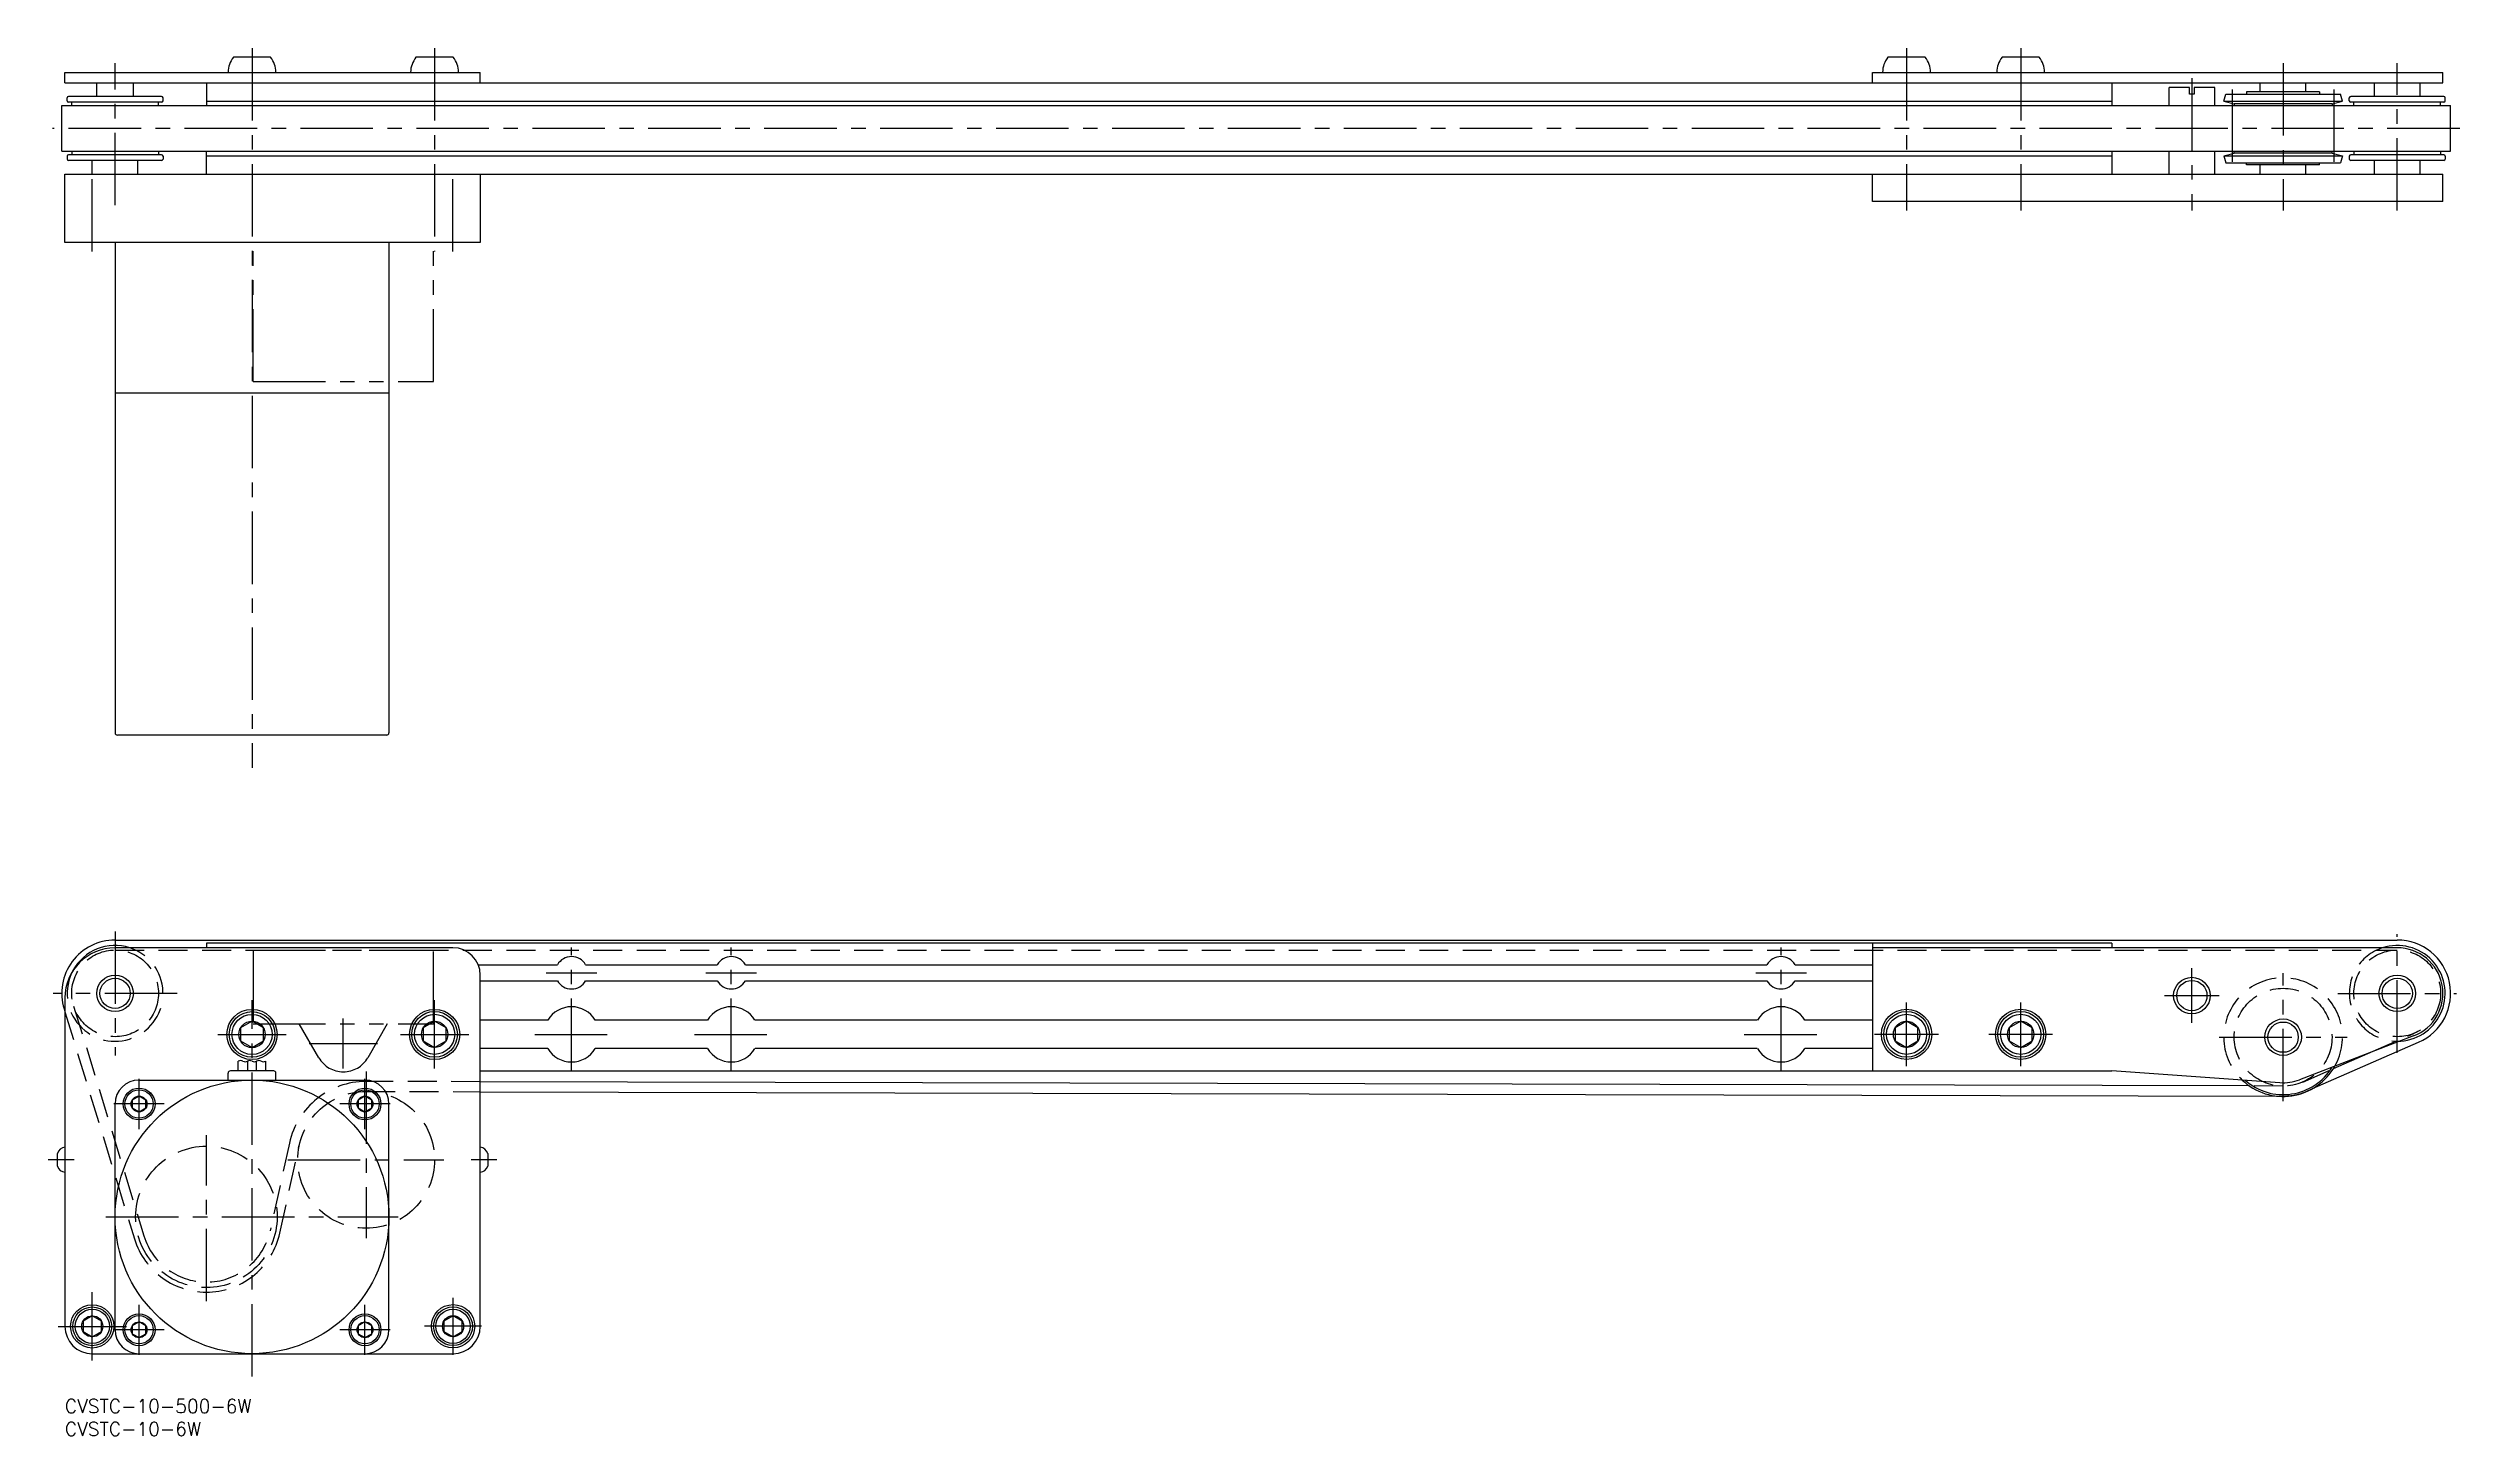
# Model space of a CAD drawing. Extents: x -4 to 525, y -8 to 296.
import ezdxf

# ---------------------------------------------------------------- set-up
doc = ezdxf.new("R2010")
doc.units = 0
doc.header["$LTSCALE"] = 0.5
for name, pattern in [('CENTER', [50.8, 31.75, -6.35, 6.35, -6.35]), ('DASHED', [19.05, 12.7, -6.35]), ('PHANTOM', [63.5, 31.75, -6.35, 6.35, -6.35, 6.35, -6.35])]:
    doc.linetypes.add(name, pattern=pattern)
for name, color, linetype in [('MSM_CENTER', 1, 'CENTER'), ('MSM_CONTINUOUS', 7, 'CONTINUOUS'), ('MSM_DASHED', 4, 'DASHED'), ('MSM_IMAGINARY', 6, 'PHANTOM'), ('MSM_NARROW', 5, 'CONTINUOUS'), ('MSM_PART_NUMBER', 7, 'CONTINUOUS')]:
    doc.layers.add(name, color=color, linetype=linetype)
doc.styles.get("Standard").update_dxf_attribs({"font": 'txt.shx', "height": 3, "bigfont": 'bigfont.shx'})

# ---------------------------------------------------------------- blocks, each defined once
blk = doc.blocks.new('*U15')
at = {"layer": 'MSM_PART_NUMBER'}
blk.add_text('CVSTC-10-500-6W', height=3, dxfattribs=at).set_placement((0, -3))
blk = doc.blocks.new('*U16')
at = {"layer": 'MSM_PART_NUMBER'}
blk.add_text('CVSTC-10-6W', height=3, dxfattribs=at).set_placement((0, -8))

msp = doc.modelspace()

# ---------------------------------------------------------------- linework, layer by layer
at = {"layer": 'MSM_CENTER'}
for p, q in [((41, 296.23), (41, 138.45)), ((81, 296.23), (81, 251.63)), ((403.5, 296.23), (403.5, 260.63)), ((428.5, 296.23), (428.5, 260.63)), ((11, 261.8), (11, 292.93)), ((486, 292.93), (486, 260.63)), ((511, 260.63), (511, 292.93)), ((466, 289.63), (466, 260.63)), ((474.86, 287.17), (474.86, 270.08)), ((497.14, 287.17), (497.14, 270.08)), ((524.7, 278.63), (-2.7, 278.63)), ((6, 251.63), (6, 270.63)), ((85, 251.63), (85, 270.63)), ((11, 102.6), (11, 75.4)), ((511, 76), (511, 102)), ((111, 71.97), (111, 99.07)), ((146, 71.97), (146, 99.07)), ((376, 71.97), (376, 99.07)), ((105.45, 93.52), (116.55, 93.52)), ((140.45, 93.52), (151.55, 93.52)), ((370.45, 93.52), (381.55, 93.52)), ((466, 82.52), (466, 94.52)), ((486, 65.34), (486, 93.4)), ((24.6, 89), (-2.6, 89)), ((41, 5), (41, 87.52)), ((81, 72.52), (81, 87.52)), ((403.5, 73.02), (403.5, 87.02)), ((428.5, 73.02), (428.5, 87.02)), ((460, 88.52), (472, 88.52)), ((498, 89), (524, 89)), ((33.5, 80), (48.5, 80)), ((61, 72.5), (61, 83.5)), ((73.5, 80), (88.5, 80)), ((102.95, 80.02), (119.05, 80.02)), ((137.95, 80.02), (154.05, 80.02)), ((367.95, 80.02), (384.05, 80.02)), ((410.5, 80.02), (396.5, 80.02)), ((435.5, 80.02), (421.5, 80.02)), ((472, 79.4), (500, 79.4)), ((53.5, 78), (68.5, 78)), ((16.25, 59.25), (16.25, 70.25)), ((65.75, 59.25), (65.75, 70.25)), ((66, 71.88), (66, 35.32)), ((21.75, 64.75), (10.75, 64.75)), ((71.25, 64.75), (60.25, 64.75)), ((31, 21.5), (31, 57.91)), ((2, 52.52), (-3.65, 52.52)), ((48.83, 52.5), (83, 52.5)), ((94.65, 52.52), (89, 52.52)), ((9, 40), (73, 40)), ((6, 8.5), (6, 23.5)), ((85.04, 9.77), (85.04, 22.27)), ((-1.5, 16), (13.5, 16)), ((16.25, 9.75), (16.25, 20.75)), ((65.75, 9.75), (65.75, 20.75)), ((91.29, 16.02), (78.79, 16.02)), ((21.75, 15.25), (10.75, 15.25)), ((71.25, 15.25), (60.25, 15.25))]:
    msp.add_line(p, q, dxfattribs=at)
at = {"layer": 'MSM_CONTINUOUS'}
for p, q in [((0, 290.93), (91, 290.93)), ((0, 288.63), (0, 290.93)), ((45.08, 294.23), (36.92, 294.23)), ((85.08, 294.23), (76.92, 294.23)), ((91, 288.63), (91, 290.93)), ((396, 290.93), (521, 290.93)), ((396, 288.63), (396, 290.93)), ((407.58, 294.23), (399.42, 294.23)), ((432.58, 294.23), (424.42, 294.23)), ((521, 288.63), (521, 290.93)), ((0, 288.63), (521, 288.63)), ((0.5, 284.68), (0.5, 285.33)), ((21.2, 285.63), (0.8, 285.63)), ((7, 285.63), (7, 288.63)), ((15, 285.63), (15, 288.63)), ((21.5, 284.68), (21.5, 285.33)), ((31, 288.63), (31, 283.63)), ((448.5, 288.63), (448.5, 283.63)), ((465.5, 287.63), (461, 287.63)), ((461, 283.63), (461, 287.63)), ((465.5, 286.13), (465.5, 287.63)), ((466.5, 286.13), (465.5, 286.13)), ((471, 287.63), (466.5, 287.63)), ((466.5, 287.63), (466.5, 286.13)), ((471, 283.63), (471, 287.63)), ((473, 284.63), (473.41, 286.17)), ((473.41, 286.17), (498.59, 286.17)), ((494, 286.63), (478, 286.63)), ((478, 286.63), (478, 286.17)), ((481, 286.63), (481, 288.63)), ((491, 286.63), (491, 288.63)), ((494, 286.63), (494, 286.17)), ((499, 284.63), (498.59, 286.17)), ((500.5, 284.68), (500.5, 285.33)), ((521.2, 285.63), (500.8, 285.63)), ((506, 285.63), (506, 288.63)), ((516, 285.63), (516, 288.63)), ((521.5, 284.68), (521.5, 285.33)), ((-0.7, 283.63), (522.7, 283.63)), ((-0.7, 273.63), (-0.7, 283.63)), ((21.2, 284.38), (0.8, 284.38)), ((1.5, 283.63), (1.5, 284.38)), ((20.5, 283.63), (20.5, 284.38)), ((31, 284.63), (448.5, 284.63)), ((473, 284.63), (475.28, 284.02)), ((473, 284.63), (499, 284.63)), ((496.73, 284.02), (475.28, 284.02)), ((475.28, 284.02), (475.28, 283.63)), ((496.73, 284.02), (499, 284.63)), ((496.73, 284.02), (496.73, 283.63)), ((521.2, 284.38), (500.8, 284.38)), ((501.5, 283.63), (501.5, 284.38)), ((520.5, 283.63), (520.5, 284.38)), ((522.7, 273.63), (522.7, 283.63)), ((-0.7, 273.63), (522.7, 273.63)), ((0.5, 272.58), (0.5, 271.93)), ((21.2, 272.88), (0.8, 272.88)), ((21.2, 271.63), (0.8, 271.63)), ((1.5, 273.63), (1.5, 272.88)), ((6, 268.63), (6, 271.63)), ((16, 268.63), (16, 271.63)), ((20.5, 273.63), (20.5, 272.88)), ((21.5, 272.58), (21.5, 271.93)), ((31, 268.63), (31, 273.63)), ((31, 272.63), (448.5, 272.63)), ((448.5, 273.63), (448.5, 268.63)), ((461, 268.63), (461, 273.63)), ((471, 268.63), (471, 273.63)), ((473, 272.63), (475.28, 273.24)), ((473, 272.63), (473.41, 271.08)), ((473, 272.63), (499, 272.63)), ((473.41, 271.08), (498.59, 271.08)), ((475.28, 273.24), (475.28, 273.63)), ((496.73, 273.24), (475.28, 273.24)), ((478, 270.63), (478, 271.08)), ((494, 270.63), (478, 270.63)), ((481, 268.63), (481, 270.63)), ((491, 268.63), (491, 270.63)), ((494, 270.63), (494, 271.08)), ((496.73, 273.24), (496.73, 273.63)), ((496.73, 273.24), (499, 272.63)), ((499, 272.63), (498.59, 271.08)), ((500.5, 272.58), (500.5, 271.93)), ((521.2, 272.88), (500.8, 272.88)), ((521.2, 271.63), (500.8, 271.63)), ((501.5, 273.63), (501.5, 272.88)), ((506, 268.63), (506, 271.63)), ((516, 268.63), (516, 271.63)), ((520.5, 273.63), (520.5, 272.88)), ((521.5, 272.58), (521.5, 271.93)), ((0, 268.63), (521, 268.63)), ((0, 253.63), (0, 268.63)), ((91, 268.63), (91, 253.63)), ((396, 262.63), (396, 268.63)), ((521, 262.63), (521, 268.63)), ((521, 262.63), (396, 262.63)), ((91, 253.63), (0, 253.63)), ((11, 253.63), (11, 146.13)), ((71, 253.63), (71, 146.13)), ((71, 220.63), (11, 220.63)), ((70.5, 145.63), (11.5, 145.63)), ((11, 100.7), (511, 100.7)), ((85, 99), (11, 99)), ((448.5, 100.02), (31, 100.02)), ((31, 100.02), (31, 99)), ((90.56, 95.27), (107.91, 95.27)), ((114.09, 95.27), (142.91, 95.27)), ((149.09, 95.27), (372.91, 95.27)), ((379.09, 95.27), (396, 95.27)), ((396, 100.02), (396, 72)), ((511, 99), (396, 99)), ((448.5, 100.02), (448.5, 99)), ((91, 16), (91, 93)), ((91, 91.77), (107.91, 91.77)), ((114.09, 91.77), (142.91, 91.77)), ((149.09, 91.77), (372.91, 91.77)), ((379.09, 91.77), (396, 91.77)), ((-0.19, 85.58), (0, 84.96)), ((0, 88), (0, 16)), ((41, 82.89), (38.5, 81.44)), ((38.5, 81.44), (38.5, 78.56)), ((43.5, 81.44), (41, 82.89)), ((43.5, 78.56), (43.5, 81.44)), ((81, 82.9), (78.5, 81.46)), ((78.5, 81.46), (78.5, 78.57)), ((83.5, 81.46), (81, 82.9)), ((83.5, 78.57), (83.5, 81.46)), ((105.8, 83.12), (91, 83.12)), ((140.8, 83.12), (116.2, 83.12)), ((370.8, 83.12), (151.2, 83.12)), ((396, 83.12), (381.2, 83.12)), ((403.5, 82.9), (401, 81.46)), ((401, 81.46), (401, 78.57)), ((406, 81.46), (403.5, 82.9)), ((406, 78.57), (406, 81.46)), ((428.5, 82.9), (426, 81.46)), ((426, 81.46), (426, 78.57)), ((431, 81.46), (428.5, 82.9)), ((431, 78.57), (431, 81.46)), ((514.58, 79.66), (489.58, 70.06)), ((38, 72), (38, 74.13)), ((38.5, 78.56), (41, 77.11)), ((40, 74.13), (40, 72)), ((41, 77.11), (43.5, 78.56)), ((42, 72), (42, 74.13)), ((44, 72), (44, 74.13)), ((78.5, 78.57), (81, 77.13)), ((81, 77.13), (83.5, 78.57)), ((105.8, 76.92), (91, 76.92)), ((140.8, 76.92), (116.2, 76.92)), ((370.8, 76.92), (151.2, 76.92)), ((396, 76.92), (381.2, 76.92)), ((401, 78.57), (403.5, 77.13)), ((403.5, 77.13), (406, 78.57)), ((426, 78.57), (428.5, 77.13)), ((428.5, 77.13), (431, 78.57)), ((492.46, 68.12), (515.69, 78.28)), ((497.03, 72.52), (504.59, 75.83)), ((16.25, 70), (65.75, 70)), ((35.75, 70), (35.75, 71.5)), ((45.75, 72), (36.25, 72)), ((46.25, 70), (46.25, 71.5)), ((91, 72), (448.5, 72)), ((478.62, 68.7), (91, 69.64)), ((485.3, 69.42), (448.5, 72)), ((11, 15.25), (11, 64.75)), ((16.25, 66.48), (14.75, 65.61)), ((14.75, 65.61), (14.75, 63.88)), ((14.75, 63.88), (16.25, 63.02)), ((17.75, 65.61), (16.25, 66.48)), ((16.25, 63.02), (17.75, 63.88)), ((17.75, 63.88), (17.75, 65.61)), ((65.75, 66.48), (64.25, 65.61)), ((64.25, 65.61), (64.25, 63.88)), ((64.25, 63.88), (65.75, 63.02)), ((67.25, 65.61), (65.75, 66.48)), ((65.75, 63.02), (67.25, 63.88)), ((67.25, 63.88), (67.25, 65.61)), ((71, 15.25), (71, 64.75)), ((91, 67.44), (484.57, 66.48)), ((-1.65, 51.12), (-1.65, 53.92)), ((92.65, 53.92), (92.65, 51.12)), ((6, 18.31), (4, 17.15)), ((4, 17.15), (4, 14.85)), ((8, 17.15), (6, 18.31)), ((8, 14.85), (8, 17.15)), ((16.25, 16.98), (14.75, 16.12)), ((14.75, 16.12), (14.75, 14.39)), ((17.75, 16.12), (16.25, 16.98)), ((17.75, 14.39), (17.75, 16.12)), ((65.75, 16.98), (64.25, 16.12)), ((64.25, 16.12), (64.25, 14.39)), ((67.25, 16.12), (65.75, 16.98)), ((67.25, 14.39), (67.25, 16.12)), ((85.04, 18.33), (83.04, 17.17)), ((83.04, 17.17), (83.04, 14.86)), ((87.04, 17.17), (85.04, 18.33)), ((87.04, 14.86), (87.04, 17.17)), ((4, 14.85), (6, 13.69)), ((6, 13.69), (8, 14.85)), ((14.75, 14.39), (16.25, 13.52)), ((16.25, 13.52), (17.75, 14.39)), ((64.25, 14.39), (65.75, 13.52)), ((65.75, 13.52), (67.25, 14.39)), ((83.04, 14.86), (85.04, 13.71)), ((85.04, 13.71), (87.04, 14.86)), ((6, 10), (85, 10))]:
    msp.add_line(p, q, dxfattribs=at)
for centre, radius in [((11, 89), 3.32), ((466, 88.52), 3.32), ((511, 89), 3.32), ((41, 80), 5.5), ((41, 80), 5), ((81, 80), 5.5), ((81, 80.02), 5), ((403.5, 80.02), 5.5), ((403.5, 80.02), 5), ((428.5, 80.02), 5.5), ((428.5, 80.02), 5), ((41, 80), 4.4), ((41, 80), 2.89), ((81, 80.02), 4.4), ((81, 80.02), 2.89), ((403.5, 80.02), 4.4), ((403.5, 80.02), 2.89), ((428.5, 80.02), 4.4), ((428.5, 80.02), 2.89), ((486, 79.4), 3.32), ((41, 40), 30), ((16.25, 64.75), 3.5), ((16.25, 64.75), 3.1), ((16.25, 64.75), 1.73), ((65.75, 64.75), 3.5), ((65.75, 64.75), 3.1), ((65.75, 64.75), 1.73), ((6, 16), 4.75), ((6, 16), 4.25), ((6, 16), 3.75), ((6, 16), 2.31), ((16.25, 15.25), 3.5), ((16.25, 15.25), 3.1), ((16.25, 15.25), 1.73), ((65.75, 15.25), 3.5), ((65.75, 15.25), 3.1), ((65.75, 15.25), 1.73), ((85.04, 16.02), 4.75), ((85.04, 16.02), 4.25), ((85.04, 16.02), 3.75), ((85.04, 16.02), 2.31)]:
    msp.add_circle(centre, radius, dxfattribs=at)
for centre, radius, start, end in [((41, 290.93), 5.25, 141.0552, 180), ((41, 290.93), 5.25, 0, 38.9448), ((81, 290.93), 5.25, 141.0552, 180), ((81, 290.93), 5.25, 0, 38.9448), ((403.5, 290.93), 5.25, 141.0552, 180), ((403.5, 290.93), 5.25, 0, 38.9448), ((428.5, 290.93), 5.25, 141.0552, 180), ((428.5, 290.93), 5.25, 0, 38.9448), ((0.8, 285.33), 0.3, 90, 180), ((21.2, 285.33), 0.3, 0, 90), ((500.8, 285.33), 0.3, 90, 180), ((521.2, 285.33), 0.3, 0, 90), ((0.8, 284.68), 0.3, 180, 270), ((21.2, 284.68), 0.3, 270, 0), ((500.8, 284.68), 0.3, 180, 270), ((521.2, 284.68), 0.3, 270, 0), ((0.8, 272.58), 0.3, 90, 180), ((0.8, 271.93), 0.3, 180, 270), ((21.2, 272.58), 0.3, 0, 90), ((21.2, 271.93), 0.3, 270, 0), ((500.8, 272.58), 0.3, 90, 180), ((500.8, 271.93), 0.3, 180, 270), ((521.2, 272.58), 0.3, 0, 90), ((521.2, 271.93), 0.3, 270, 0), ((11.5, 146.13), 0.5, 180, 270), ((70.5, 146.13), 0.5, 270, 0), ((11, 89), 11.7, 90, 196.9999), ((511, 89), 11.7, 293.6286, 90), ((11, 88), 11, 90, 180), ((11, 89), 10.5, 72.2472, 151.5703), ((85, 93), 6, 0, 90), ((111, 93.52), 3.55, 29.5352, 150.4648), ((146, 93.52), 3.55, 29.5352, 150.4648), ((376, 93.52), 3.55, 29.5352, 150.4648), ((511, 89), 10.5, 274.3365, 107.7528), ((511, 89), 10, 291.0068, 90), ((111, 93.52), 3.55, 209.5352, 330.4648), ((146, 93.52), 3.55, 209.5352, 330.4648), ((376, 93.52), 3.55, 209.5352, 330.4648), ((111, 80.02), 6.05, 30.8236, 149.1764), ((146, 80.02), 6.05, 30.8236, 149.1764), ((376, 80.02), 6.05, 30.8236, 149.1764), ((111, 80.02), 6.05, 210.8236, 329.1764), ((146, 80.02), 6.05, 210.8236, 329.1764), ((376, 80.02), 6.05, 210.8236, 329.1764), ((16.25, 64.75), 5.25, 90, 180), ((36.25, 71.5), 0.5, 90, 180), ((45.75, 71.5), 0.5, 0, 90), ((65.75, 64.75), 5.25, 0, 90), ((486, 79.4), 13, 226.2815, 330.7219), ((486, 79.4), 12.59, 228.6085, 328.3949), ((486, 79.4), 10, 265.9966, 291.0068), ((0.25, 53.28), 2, 97.0827, 161.4961), ((90.75, 53.28), 2, 18.5039, 82.9173), ((0.25, 51.75), 2, 198.5039, 262.9173), ((90.75, 51.75), 2, 277.0827, 341.4961), ((6, 16), 6, 180, 270), ((85, 16), 6, 270, 0), ((16.25, 15.25), 5.25, 180, 270), ((65.75, 15.25), 5.25, 270, 0)]:
    msp.add_arc(centre, radius, start, end, dxfattribs=at)
at = {"layer": 'MSM_DASHED'}
for p, q in [((11, 98.5), (511, 98.5)), ((0, 84.96), (15.22, 35.18)), ((1.92, 86.22), (17.32, 35.82)), ((504.59, 75.83), (514.81, 80.3)), ((91, 69.64), (66, 69.7)), ((486, 68.67), (478.62, 68.7)), ((490.3, 69.57), (497.03, 72.52)), ((66, 67.5), (91, 67.44)), ((484.57, 66.48), (486, 66.48)), ((491.18, 67.56), (492.46, 68.12)), ((49.2, 56.19), (44.97, 36.93)), ((47.12, 36.46), (51.35, 55.72))]:
    msp.add_line(p, q, dxfattribs=at)
for centre, radius in [((11, 89), 9.5), ((511, 89), 9.5), ((486, 79.4), 10.72), ((66, 52.5), 15), ((31, 40), 15.5)]:
    msp.add_circle(centre, radius, dxfattribs=at)
for centre, radius, start, end in [((11, 89), 10.5, 151.5703, 72.2472), ((511, 89), 10.5, 107.7528, 274.3365), ((486, 79.4), 13, 330.7219, 226.2815), ((66, 52.5), 17.2, 90, 167.6019), ((486, 79.4), 12.93, 270, 293.6286), ((31, 40), 16.5, 196.9999, 347.6019), ((31, 40), 14.3, 196.9999, 347.6019)]:
    msp.add_arc(centre, radius, start, end, dxfattribs=at)
at = {"layer": 'MSM_IMAGINARY'}
for p, q in [((41.25, 223.13), (41.25, 253.63)), ((80.75, 223.13), (80.75, 253.63)), ((41.25, 223.13), (80.75, 223.13)), ((41.25, 98.5), (41.25, 82.3)), ((41.25, 98.5), (80.75, 98.5)), ((80.75, 82.3), (80.75, 98.5)), ((41.25, 82.3), (80.75, 82.3)), ((55.63, 74.9), (51.36, 82.3)), ((70.64, 82.3), (66.37, 74.9))]:
    msp.add_line(p, q, dxfattribs=at)
msp.add_arc((61, 78), 6.2, 210, 330, dxfattribs=at)
at = {"layer": 'MSM_NARROW'}
for centre in [(11, 89), (466, 88.52), (511, 89), (486, 79.4)]:
    msp.add_circle(centre, 4, dxfattribs=at)
for centre, start, end in [((38.5, 73.27), 60, 120), ((39.5, 75), 240, 300), ((40.5, 73.27), 60, 120), ((41.5, 75), 240, 300), ((42.5, 73.27), 60, 120), ((43.5, 75), 240, 300)]:
    msp.add_arc(centre, 1, start, end, dxfattribs=at)

# ---------------------------------------------------------------- block references
at = {"layer": 'MSM_CONTINUOUS'}
for name in ['*U15', '*U16']:
    msp.add_blockref(name, (0, 0), dxfattribs=at)

doc.saveas('drawing.dxf')
